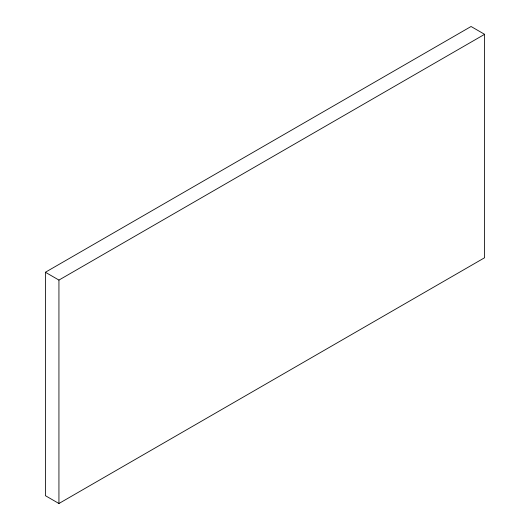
<?xml version="1.0" encoding="UTF-8"?>
<svg xmlns="http://www.w3.org/2000/svg" width="530" height="530" viewBox="0 0 530 530"><rect width="100%" height="100%" fill="white"/><g stroke="black" fill="none" stroke-linecap="round" stroke-linejoin="round"><path stroke-width="0.79" d="M45.394 272.261L471.064 26.5L484.606 34.317L484.606 257.739L58.936 503.5L45.394 495.683L45.394 272.261L58.936 280.078L484.606 34.317M58.936 280.078L58.936 503.5"/></g></svg>
